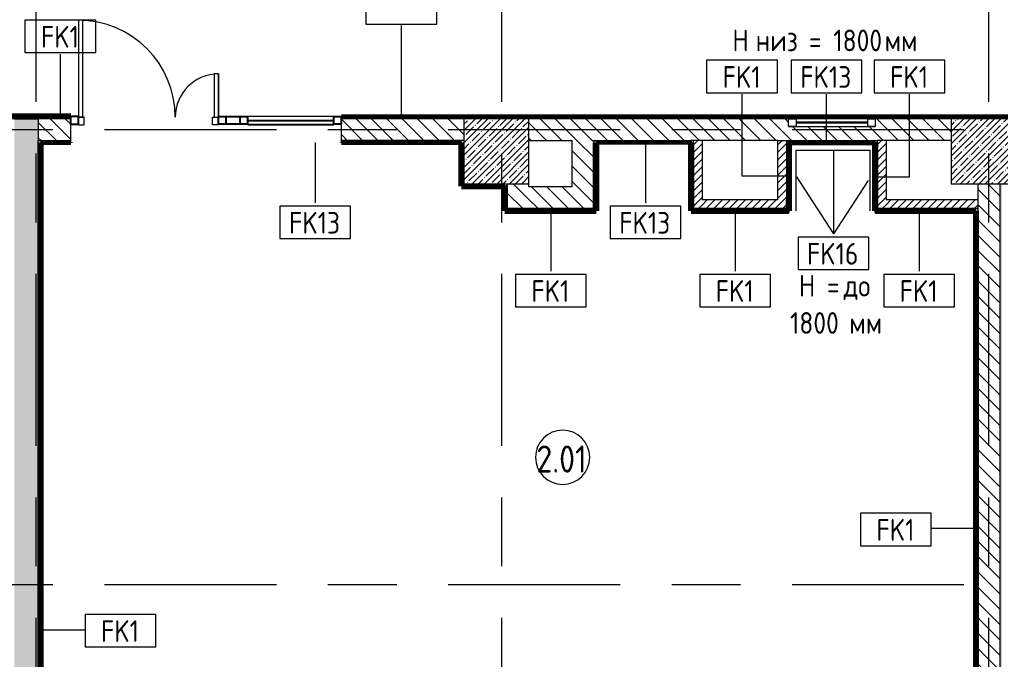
# Model space of a CAD drawing. Header units: millimetres. Extents: x -3245 to 186632, y -8553 to 29000.
# Drawn here: x 3557 to 12615, y 2908 to 8816 of the extents above; entities that cross this region are included whole.
import ezdxf

# ---------------------------------------------------------------- set-up
doc = ezdxf.new("R2010")
doc.units = ezdxf.units.MM
doc.linetypes.add('Осевая', pattern=[3175, 635, -476.25, 1587.5, -476.25])
for name, color, linetype, lineweight in [('A-AREA-IDEN', 7, 'Continuous', 9), ('A-DETL-2', 7, 'Continuous', 13), ('A-DETL-GENF', 7, 'Continuous', 9), ('A-DOOR', 7, 'Continuous', 9), ('A-GLAZ', 7, 'Continuous', 9), ('A-GLAZ-1', 7, 'Continuous', 13), ('A-GLAZ-CURT', 7, 'Continuous', 9), ('A-GLAZ-CURT-1', 7, 'Continuous', 25), ('A-GLAZ-CWMG', 7, 'Continuous', 9), ('A-GLAZ-CWMG-1', 7, 'Continuous', 25), ('A-WALL', 7, 'Continuous', 9), ('A-WALL-IDEN', 7, 'Continuous', 9), ('I-WALL', 7, 'Continuous', 9), ('S-COLS', 7, 'Continuous', 9), ('Оси-2', 7, 'Осевая', 9)]:
    doc.layers.add(name, color=color, linetype=linetype, lineweight=lineweight)
for name, color, linetype, lineweight, true_color in [('A-WALL-2', 5, 'Continuous', 9, 0x0000ff), ('A-WALL-4', 7, 'Continuous', 9, 0xff80c0), ('G-ANNO-TEXT-1', 7, 'Continuous', 9, 0x3c3c3c), ('I-WALL-10', 7, 'Continuous', 80, 0xff80c0), ('I-WALL-11', 7, 'Continuous', 53, 0xff80c0), ('I-WALL-26', 1, 'Continuous', 53, 0xff0000), ('I-WALL-4', 1, 'Continuous', 9, 0xff0000), ('I-WALL-5', 7, 'Continuous', 9, 0xc0c0c0), ('I-WALL-9', 5, 'Continuous', 53, 0x0000ff)]:
    doc.layers.add(name, color=color, linetype=linetype, lineweight=lineweight, true_color=true_color)
doc.styles.add('GOST Common', font='GOST_Common.ttf', dxfattribs={"width": 0.9, "height": 200})
doc.styles.add('GOST Common_1', font='GOST_Common.ttf', dxfattribs={"width": 0.9, "height": 250})
pattern_1 = [(135, (0, 0), (-70.7107, -70.7107), [])]
pattern_2 = [(45, (0, 0), (-35.35534, 35.35534), [])]
pattern_3 = [(0, (0, 0), (121.92, 30.48), [10.058, -81.382, 10.058, -81.382, -487.68]), (0, (0, 0), (121.92, 30.48), [-182.88, 10.058, -172.822, 10.058, -81.382, -213.36]), (0, (0, 0), (121.92, 30.48), [-457.2, 10.058, -50.902, 10.058, -142.342]), (120, (45.72, 15.24), (-87.356454, 90.345817), [10.058, -81.382, 10.058, -81.382, -487.68]), (120, (45.72, 15.24), (-87.356454, 90.345817), [-182.88, 10.058, -172.822, 10.058, -81.382, -213.36]), (120, (45.72, 15.24), (-87.356454, 90.345817), [-457.2, 10.058, -50.902, 10.058, -142.342]), (240, (60.96, 76.2), (-34.563546, -120.825817), [10.058, -81.382, 10.058, -81.382, -487.68]), (240, (60.96, 76.2), (-34.563546, -120.825817), [-182.88, 10.058, -172.822, 10.058, -81.382, -213.36]), (240, (60.96, 76.2), (-34.563546, -120.825817), [-457.2, 10.058, -50.902, 10.058, -142.342])]

# ---------------------------------------------------------------- blocks, each defined once
blk = doc.blocks.new('BSC_Колонна _Прямоугольная - 600х600-V63-План отделки стен 2 этажа в осях 1-12')
at = {"layer": 'S-COLS'}
h = blk.add_hatch(dxfattribs=at)
h.set_pattern_fill('FP_71', color=256, style=0, pattern_type=2)
h.set_pattern_definition([(45, (-7960, -7600), (-57.0246, 57.0246), []), (45, (-7902.975, -7600), (-57.0246, 57.0246), [100.806, -20.161, 3.353, -16.808])])
h.paths.add_polyline_path([(-300, -300), (300, -300), (300, 300), (-300, 300)])
for p, q in [((300, 300), (-300, 300)), ((-300, 300), (-300, -300)), ((300, -300), (300, 300)), ((-300, -300), (300, -300))]:
    blk.add_line(p, q, dxfattribs=at)
blk = doc.blocks.new('BSC_Колонна _Прямоугольная - 600х600-20441433-План отделки стен 2 этажа в осях 1-12')
at = {"layer": 'S-COLS'}
h = blk.add_hatch(dxfattribs=at)
h.set_pattern_fill('FP_76', color=256, style=0, pattern_type=2)
h.set_pattern_definition([(45, (-12460, -7600), (-57.02463, 57.02463), []), (45, (-12402.975, -7600), (-57.02463, 57.02463), [100.806, -20.161, 3.353, -16.808])])
h.paths.add_polyline_path([(-300, -300), (300, -300), (300, 300), (-300, 300)])
for p, q in [((300, 300), (-300, 300)), ((-300, 300), (-300, -300)), ((300, -300), (300, 300)), ((-300, -300), (300, -300))]:
    blk.add_line(p, q, dxfattribs=at)
blk = doc.blocks.new('120_Окно_СКБ_1Ст - 120_Окно_СКБ_1Ст 400х800 EI30-24230873-План отделки стен 2 этажа в осях 1-12')
at = {"layer": 'A-GLAZ'}
for p, q in [((400, 100), (-400, 100)), ((-400, 30), (400, 30)), ((330, 70), (-330, 70)), ((330, 60), (-330, 60))]:
    blk.add_line(p, q, dxfattribs=at)
at = {"layer": 'A-GLAZ-1'}
for p, q in [((-400, 30), (-400, 100)), ((-400, 100), (-330, 100)), ((-330, 100), (-330, 30)), ((330, 30), (330, 100)), ((330, 100), (400, 100)), ((400, 100), (400, 30)), ((-330, 30), (-400, 30)), ((400, 30), (330, 30))]:
    blk.add_line(p, q, dxfattribs=at)
blk = doc.blocks.new('Прямоугольный импост - 50 x 70 мм-31700031-План отделки стен 2 этажа в осях 1-12')
at = {"layer": 'A-GLAZ-CWMG-1'}
for p, q in [((0, 35), (-70, 35)), ((-70, 35), (-70, -35)), ((0, 35), (0, -35)), ((-70, -35), (0, -35))]:
    blk.add_line(p, q, dxfattribs=at)
blk = doc.blocks.new('Дверь_Витражная_остекление_ - ДВН_ДАО_Главный вход_1200 в свету-31742133-План отделки стен 2 этажа в осях 1-12')
at = {"layer": 'A-DETL-GENF'}
for p, q in [((-607.5, 925), (-647.5, 925)), ((-647.5, 925), (-647.5, 35)), ((-607.5, 30), (-607.5, 925)), ((647.5, 430), (607.5, 430)), ((607.5, 430), (607.5, 30)), ((647.5, 35), (647.5, 430)), ((-647.5, 30), (-607.5, 30)), ((-592.5, 30), (-647.5, 30)), ((-592.5, -40), (-592.5, 30)), ((592.5, -40), (592.5, 30)), ((592.5, 30), (647.5, 30)), ((607.5, 30), (647.5, 30)), ((-647.5, -35), (-647.5, -40)), ((-647.5, -40), (-592.5, -40)), ((647.5, -40), (592.5, -40)), ((647.5, -35), (647.5, -40))]:
    blk.add_line(p, q, dxfattribs=at)
at = {"layer": 'A-DOOR'}
for p, q in [((-647.5, 925), (-647.5, 35)), ((647.5, 430), (647.5, 35))]:
    blk.add_line(p, q, dxfattribs=at)
for centre, radius, start, end in [((-647.5, 30), 895, 360, 90), ((647.5, 30), 400, 90, 180)]:
    blk.add_arc(centre, radius, start, end, dxfattribs=at)
blk = doc.blocks.new('Системная панель - Стемалит - 40мм-32257327-План отделки стен 2 этажа в осях 1-12')
at = {"layer": 'A-GLAZ-CURT-1'}
for p, q in [((-65, 35), (65, 35)), ((-65, -35), (-65, 35)), ((65, -35), (65, 35)), ((65, -35), (-65, -35))]:
    blk.add_line(p, q, dxfattribs=at)
blk = doc.blocks.new('Прямоугольный импост - 50 x 70 мм-31687886-План отделки стен 2 этажа в осях 1-12')
at = {"layer": 'A-GLAZ-CWMG-1'}
for p, q in [((35, 35), (-35, 35)), ((-35, 35), (-35, -35)), ((35, 35), (35, -35)), ((-35, -35), (35, -35))]:
    blk.add_line(p, q, dxfattribs=at)
blk = doc.blocks.new('Прямоугольный импост - 50 x 70 мм-31701779-План отделки стен 2 этажа в осях 1-12')
at = {"layer": 'A-GLAZ-CWMG-1'}
for p, q in [((0, 35), (-70, 35)), ((-70, 35), (-70, -35)), ((0, 35), (0, -35)), ((-70, -35), (0, -35))]:
    blk.add_line(p, q, dxfattribs=at)
blk = doc.blocks.new('Системная панель - Стекло - 40мм-32257331-План отделки стен 2 этажа в осях 1-12')
at = {"layer": 'A-GLAZ-CURT'}
h = blk.add_hatch(dxfattribs=at)
h.set_pattern_fill('FP_98', color=256, style=0, pattern_type=2)
h.set_pattern_definition([(45, (-6162.5, -7785), (-282.843, 282.843), [200, -600]), (45, (-6362.5, -7885), (-282.843, 282.843), [600, -200]), (45, (-5962.5, -7985), (-282.843, 282.843), [200, -600])])
h.paths.add_polyline_path([(397.5, -40), (397.5, 0), (-397.5, 0), (-397.5, -40)])
at = {"layer": 'A-GLAZ-CURT-1'}
for p, q in [((-397.5, 0), (397.5, 0)), ((-397.5, -40), (-397.5, 0)), ((397.5, -40), (397.5, 0)), ((397.5, -40), (-397.5, -40))]:
    blk.add_line(p, q, dxfattribs=at)
blk = doc.blocks.new('Прямоугольный импост - 50 x 70 мм-31702100-План отделки стен 2 этажа в осях 1-12')
at = {"layer": 'A-GLAZ-CWMG-1'}
for p, q in [((35, 35), (-35, 35)), ((-35, 35), (-35, -35)), ((35, 35), (35, -35)), ((-35, -35), (35, -35))]:
    blk.add_line(p, q, dxfattribs=at)
blk = doc.blocks.new('Прямоугольный импост - 50 x 70 мм-31720914-План отделки стен 2 этажа в осях 1-12')
at = {"layer": 'A-GLAZ-CWMG'}
blk.add_line((6460, 7920), (5665, 7920), dxfattribs=at)
blk = doc.blocks.new('М_стена_0001 - Типоразмер_без рамки-25382661-План отделки стен 2 этажа в осях 1-12')
at = {"layer": 'A-WALL-IDEN'}
for p, q in [((3.258, 1.523), (-3.273, 1.523)), ((-3.273, 1.523), (-3.273, -1.477)), ((3.258, -1.477), (3.258, 1.523)), ((-3.273, -1.477), (3.258, -1.477))]:
    blk.add_line(p, q, dxfattribs=at)
blk = doc.blocks.new('Марка_Помещения - Номер-25198446-План отделки стен 2 этажа в осях 1-12')
at = {"layer": 'A-AREA-IDEN'}
for start, end in [(360, 180), (180, 360)]:
    blk.add_arc((0, 0), 2.5, start, end, dxfattribs=at)

msp = doc.modelspace()

# ---------------------------------------------------------------- hatches: boundary and pattern name
at = {"layer": 'I-WALL'}
h = msp.add_hatch(dxfattribs=at)
h.set_pattern_fill('FP_89', color=256, style=0, pattern_type=2)
h.set_pattern_definition(pattern_3)
h.paths.add_polyline_path([(18560, 7900), (20010, 7900), (20010, 7920), (14999.9, 7920), (14999.9, 7900), (17628.9, 7900)])
h.paths.add_polyline_path([(13559.9, 7900), (13559.9, 7920), (6530, 7920), (6530, 7900), (12760, 7900)])
h.paths.add_polyline_path([(3510, 7900), (4030, 7900), (4030, 7920), (3310, 7920), (3310, 7908), (3340, 7908), (3340, 7900)])
h.paths.add_polyline_path([(1830, 7900), (1830, 7908), (1860, 7908), (1860, 7920), (1270, 7920), (1270, 7900), (1525.8, 7900)])
h = msp.add_hatch(dxfattribs=at)
h.set_pattern_fill('FP_17', color=256, style=0, pattern_type=2)
h.set_pattern_definition([(45, (0, 0), (-57.0246, 57.0246), []), (45, (57.025, 0), (-57.0246, 57.0246), [100.806, -20.161, 3.353, -16.808])])
h.paths.add_polyline_path([(3530, -100), (3730, -100), (3730, 7900), (3510, 7900), (3510, -100)])
h = msp.add_hatch(dxfattribs=at)
h.set_pattern_fill('FP_13', color=256, style=0, pattern_type=2)
h.set_pattern_definition(pattern_1)
h.paths.add_polyline_path([(7660, 7700), (7660, 7900), (6530, 7900), (6530, 7700), (7640, 7700)])
h.paths.add_polyline_path([(8260, 7700), (12160, 7700), (12160, 7900), (11460, 7900), (11460, 7830), (10660, 7830), (10660, 7900), (8260, 7900), (8260, 7737.6)])
h.paths.add_polyline_path([(16660, 7700), (16660, 7900), (14999.9, 7900), (14999.9, 7700), (16160, 7700)])
h.paths.add_polyline_path([(4030, 7700), (4030, 7900), (3730, 7900), (3730, 7700)])
h.paths.add_polyline_path([(13559.9, 7700), (13559.9, 7900), (12760, 7900), (12760, 7700), (12780, 7700)])
h = msp.add_hatch(dxfattribs=at)
h.set_pattern_fill('FP_89', color=256, style=0, pattern_type=2)
h.set_pattern_definition(pattern_3)
h.paths.add_polyline_path([(4030, 7680), (4030, 7700), (3730, 7700), (3730, 7680), (3750, 7680)])
h.paths.add_polyline_path([(7640, 7680), (7640, 7700), (6530, 7700), (6530, 7680), (7639, 7680)])
h = msp.add_hatch(dxfattribs=at)
h.set_pattern_fill('FP_89', color=256, style=0, pattern_type=2)
h.set_pattern_definition(pattern_3)
h.paths.add_polyline_path([(7660, 7300), (7660, 7700), (7640, 7700), (7640, 7300)])
h = msp.add_hatch(dxfattribs=at)
h.set_pattern_fill('FP_13', color=256, style=0, pattern_type=2)
h.set_pattern_definition(pattern_1)
h.paths.add_polyline_path([(8660, 7070), (8860, 7070), (8860, 7700), (8660, 7700), (8660, 7270)])
h = msp.add_hatch(dxfattribs=at)
h.set_pattern_fill('FP_89', color=256, style=0, pattern_type=2)
h.set_pattern_definition(pattern_3)
h.paths.add_polyline_path([(8860, 7680), (9760, 7680), (9760, 7700), (8860, 7700)])
h = msp.add_hatch(dxfattribs=at)
h.set_pattern_fill('FP_89', color=256, style=0, pattern_type=2)
h.set_pattern_definition(pattern_3)
h.paths.add_polyline_path([(9760, 7070), (9780, 7070), (9780, 7700), (9760, 7700), (9760, 7679)])
h = msp.add_hatch(dxfattribs=at)
h.set_pattern_fill('FP_41', color=256, style=0, pattern_type=2)
h.set_pattern_definition(pattern_2)
h.paths.add_polyline_path([(9860, 7070), (9860, 7700), (9780, 7700), (9780, 7070)])
h = msp.add_hatch(dxfattribs=at)
h.set_pattern_fill('FP_41', color=256, style=0, pattern_type=2)
h.set_pattern_definition(pattern_2)
h.paths.add_polyline_path([(10640, 7150), (10640, 7700), (10560, 7700), (10560, 7150)])
h = msp.add_hatch(dxfattribs=at)
h.set_pattern_fill('FP_89', color=256, style=0, pattern_type=2)
h.set_pattern_definition(pattern_3)
h.paths.add_polyline_path([(10640, 7680), (11460, 7680), (11460, 7700), (10640, 7700)])
h = msp.add_hatch(dxfattribs=at)
h.set_pattern_fill('FP_89', color=256, style=0, pattern_type=2)
h.set_pattern_definition(pattern_3)
h.paths.add_polyline_path([(11480, 7070), (11480, 7700), (11460, 7700), (11460, 7070)])
h = msp.add_hatch(dxfattribs=at)
h.set_pattern_fill('FP_41', color=256, style=0, pattern_type=2)
h.set_pattern_definition(pattern_2)
h.paths.add_polyline_path([(11560, 7070), (11560, 7700), (11480, 7700), (11480, 7070)])
h = msp.add_hatch(dxfattribs=at)
h.set_pattern_fill('FP_89', color=256, style=0, pattern_type=2)
h.set_pattern_definition(pattern_3)
h.paths.add_polyline_path([(3750, 140), (3750, 7680), (3730, 7680), (3730, 140)])
h = msp.add_hatch(dxfattribs=at)
h.set_pattern_fill('FP_89', color=256, style=0, pattern_type=2)
h.set_pattern_definition(pattern_3)
h.paths.add_polyline_path([(8880, 7070), (8880, 7680), (8860, 7680), (8860, 7070)])
h = msp.add_hatch(dxfattribs=at)
h.set_pattern_fill('FP_89', color=256, style=0, pattern_type=2)
h.set_pattern_definition(pattern_3)
h.paths.add_polyline_path([(10640, 7050), (10660, 7050), (10660, 7680), (10640, 7680), (10640, 7070)])
h = msp.add_hatch(dxfattribs=at)
h.set_pattern_fill('FP_89', color=256, style=0, pattern_type=2)
h.set_pattern_definition(pattern_3)
h.paths.add_polyline_path([(7660, 7280), (8040, 7280), (8040, 7300), (7640, 7300), (7640, 7280)])
h = msp.add_hatch(dxfattribs=at)
h.set_pattern_fill('FP_89', color=256, style=0, pattern_type=2)
h.set_pattern_definition(pattern_3)
h.paths.add_polyline_path([(8040, 7070), (8060, 7070), (8060, 7300), (8040, 7300), (8040, 7279)])
h = msp.add_hatch(dxfattribs=at)
h.set_pattern_fill('FP_13', color=256, style=0, pattern_type=2)
h.set_pattern_definition(pattern_1)
h.paths.add_polyline_path([(8060, 7070), (8260, 7070), (8260, 7300), (8060, 7300)])
h = msp.add_hatch(dxfattribs=at)
h.set_pattern_fill('FP_13', color=256, style=0, pattern_type=2)
h.set_pattern_definition(pattern_1)
h.paths.add_polyline_path([(8260, 7070), (8660, 7070), (8660, 7270), (8260, 7270)])
h = msp.add_hatch(dxfattribs=at)
h.set_pattern_fill('FP_13', color=256, style=0, pattern_type=2)
h.set_pattern_definition(pattern_1)
h.paths.add_polyline_path([(12410, 500), (12610, 500), (12610, 7300), (12410, 7300), (12410, 1243.3)])
h = msp.add_hatch(dxfattribs=at)
h.set_pattern_fill('FP_89', color=256, style=0, pattern_type=2)
h.set_pattern_definition(pattern_3)
h.paths.add_polyline_path([(12610, 500), (12630, 500), (12630, 7300), (12610, 7300), (12610, 1243.3)])
h = msp.add_hatch(dxfattribs=at)
h.set_pattern_fill('FP_89', color=256, style=0, pattern_type=2)
h.set_pattern_definition(pattern_3)
h.paths.add_polyline_path([(8880, 7050), (8880, 7070), (8040, 7070), (8040, 7050)])
h = msp.add_hatch(dxfattribs=at)
h.set_pattern_fill('FP_89', color=256, style=0, pattern_type=2)
h.set_pattern_definition(pattern_3)
h.paths.add_polyline_path([(9760, 7050), (10640, 7050), (10640, 7070), (9760, 7070)])
h = msp.add_hatch(dxfattribs=at)
h.set_pattern_fill('FP_41', color=256, style=0, pattern_type=2)
h.set_pattern_definition(pattern_2)
h.paths.add_polyline_path([(10640, 7070), (10640, 7150), (9860, 7150), (9860, 7070)])
h = msp.add_hatch(dxfattribs=at)
h.set_pattern_fill('FP_89', color=256, style=0, pattern_type=2)
h.set_pattern_definition(pattern_3)
h.paths.add_polyline_path([(12389, 7050), (12390, 7050), (12390, 7070), (11460, 7070), (11460, 7050), (12261.2, 7050)])
h = msp.add_hatch(dxfattribs=at)
h.set_pattern_fill('FP_41', color=256, style=0, pattern_type=2)
h.set_pattern_definition(pattern_2)
h.paths.add_polyline_path([(12410, 7070), (12410, 7150), (11560, 7150), (11560, 7070), (12390, 7070)])
h = msp.add_hatch(dxfattribs=at)
h.set_pattern_fill('FP_89', color=256, style=0, pattern_type=2)
h.set_pattern_definition(pattern_3)
h.paths.add_polyline_path([(12410, 500), (12410, 7070), (12390, 7070), (12390, 500)])
at = {"layer": 'I-WALL-4'}
for points in [[(11452, 7672), (11452, 7680), (10660, 7679), (10660, 7672), (10919.3, 7672)], [(10668, 7050), (10668, 7672), (10660, 7672), (10660, 7050)], [(11459, 7050), (11460, 7050), (11459, 7680), (11452, 7680), (11452, 7050)]]:
    msp.add_hatch(color=256, dxfattribs=at).paths.add_polyline_path(points)

# ---------------------------------------------------------------- linework, layer by layer
at = {"layer": 'A-DETL-2'}
for p, q in [((10729, 7049), (10729, 7609)), ((10729, 7609), (11409, 7609)), ((11409, 7609), (11409, 7049))]:
    msp.add_line(p, q, dxfattribs=at)
at = {"layer": 'A-WALL'}
for p, q in [((4030, 7900), (3730, 7900)), ((3730, 7900), (3730, 7700)), ((7660, 7900), (6530, 7900)), ((10660, 7900), (8260, 7900)), ((12160, 7900), (11460, 7900)), ((3730, 7700), (4030, 7700)), ((7660, 7700), (6530, 7700)), ((8860, 7700), (9760, 7700)), ((8860, 7700), (8860, 7070)), ((9780, 7700), (9760, 7700)), ((10560, 7700), (11480, 7700)), ((10640, 7700), (10640, 7150)), ((7640, 7300), (7640, 7680)), ((10660, 7680), (10660, 7679)), ((11459, 7680), (11460, 7680)), ((7640, 7280), (8040, 7280)), ((8040, 7280), (8040, 7070)), ((12410, 7070), (11560, 7070)), ((12410, 500), (12410, 7150)), ((12389, 7050), (12390, 7050))]:
    msp.add_line(p, q, dxfattribs=at)
at = {"layer": 'A-WALL-2'}
for p, q in [((3750, 7680), (3750, 7679)), ((8880, 7680), (9759, 7680)), ((8880, 7680), (8880, 7679)), ((9760, 7680), (9760, 7679)), ((11459, 7680), (10660, 7680)), ((11459, 7679), (11459, 7680))]:
    msp.add_line(p, q, dxfattribs=at)
at = {"layer": 'A-WALL-4'}
for p, q in [((3750, 7679), (3751, 7679)), ((7640, 7680), (7639, 7680)), ((10660, 7050), (10660, 7679)), ((10660, 7679), (10661, 7679)), ((12389, 7050), (11460, 7050)), ((12390, 521), (12390, 7050))]:
    msp.add_line(p, q, dxfattribs=at)
at = {"layer": 'A-WALL-IDEN'}
for p, q in [((7082.9, 7929.6), (7082.9, 8760.5)), ((3933.4, 7920.5), (3933.4, 8497.2)), ((10229.2, 7371.4), (10229.2, 8126.2)), ((11008.7, 7663.5), (11008.7, 8126.2)), ((11776.5, 7364.2), (11776.5, 8126.2)), ((6287.5, 7679.5), (6287.5, 7123.7)), ((9336.9, 7679.5), (9336.9, 7123.7)), ((11073.3, 7607.5), (11073.3, 6837.7)), ((10635.9, 7371.4), (10229.2, 7371.4)), ((10732.5, 7364.2), (11073.3, 6837.7)), ((11467.6, 7364.2), (11776.5, 7364.2)), ((11394.6, 7329.7), (11073.3, 6837.7)), ((8463.1, 7049.5), (8463.1, 6493.7)), ((10165.6, 7049.5), (10165.6, 6493.7)), ((11864, 7049.5), (11864, 6493.7)), ((12389.5, 4116.2), (11977, 4116.2)), ((3750.5, 3181.3), (4161.4, 3181.3))]:
    msp.add_line(p, q, dxfattribs=at)
at = {"layer": 'I-WALL-10'}
for p, q in [((4030, 7921), (3285, 7921)), ((4030, 7920), (3310, 7920)), ((4030, 7921), (4030, 7920)), ((3750, 140), (3750, 7679)), ((3751, 7679), (3751, 140)), ((7639, 7279), (7639, 7680)), ((8880, 7050), (8880, 7679)), ((8880, 7679), (8881, 7679)), ((8881, 7679), (8881, 7049)), ((9759, 7049), (9759, 7680)), ((9760, 7680), (9760, 7050)), ((10661, 7679), (10661, 7049)), ((11459, 7049), (11459, 7679)), ((11460, 7680), (11460, 7050)), ((7639, 7279), (8040, 7279)), ((7640, 7300), (7640, 7280)), ((8039, 7280), (8039, 7049)), ((8040, 7050), (8040, 7070)), ((8039, 7049), (8881, 7049)), ((8880, 7050), (8040, 7050)), ((9759, 7049), (10661, 7049)), ((10660, 7050), (9760, 7050)), ((11459, 7049), (12389, 7049)), ((12389, 7049), (12389, 521))]:
    msp.add_line(p, q, dxfattribs=at)
at = {"layer": 'I-WALL-11'}
for p, q in [((10668, 7049), (10661, 7049)), ((11459, 7049), (11452, 7049))]:
    msp.add_line(p, q, dxfattribs=at)
at = {"layer": 'I-WALL-26'}
for p, q in [((10668, 7672), (10668, 7049)), ((11452, 7672), (10668, 7672)), ((11452, 7049), (11452, 7672)), ((11459, 7050), (11460, 7050))]:
    msp.add_line(p, q, dxfattribs=at)
at = {"layer": 'I-WALL-5'}
for p, q in [((3510, 7900), (3730, 7900)), ((4030, 7680), (4030, 7920)), ((6530, 7680), (6530, 7920)), ((3730, -100), (3730, 7700)), ((8260, 7700), (8660, 7700)), ((8660, 7270), (8660, 7700)), ((9760, 7680), (9760, 7700)), ((9760, 7700), (9760, 7680)), ((10560, 7700), (9780, 7700)), ((9780, 7070), (9780, 7700)), ((9860, 7700), (9860, 7150)), ((10560, 7150), (10560, 7700)), ((12160, 7700), (11480, 7700)), ((11480, 7070), (11480, 7700)), ((11560, 7700), (11560, 7150)), ((9760, 7070), (9760, 7679)), ((8060, 7300), (8060, 7070)), ((8260, 7270), (8260, 7300)), ((8660, 7270), (8260, 7270)), ((12410, 7150), (12410, 7300)), ((12610, 7300), (12610, 500)), ((8060, 7070), (8860, 7070)), ((9780, 7070), (10640, 7070)), ((10560, 7150), (9860, 7150)), ((10640, 7070), (10640, 7150)), ((11560, 7070), (11480, 7070)), ((12410, 7150), (11560, 7150))]:
    msp.add_line(p, q, dxfattribs=at)
at = {"layer": 'I-WALL-9'}
for p, q in [((13559.9, 7921), (6530, 7921)), ((6530, 7920), (6530, 7921)), ((6530, 7920), (13559.9, 7920)), ((4030, 7680), (3750, 7680)), ((3751, 7679), (4030, 7679)), ((4030, 7680), (4030, 7679)), ((7639, 7680), (6530, 7680)), ((6530, 7680), (6530, 7679)), ((6530, 7679), (7639, 7679)), ((9760, 7679), (8881, 7679)), ((9759, 7680), (9760, 7680)), ((11459, 7679), (10661, 7679))]:
    msp.add_line(p, q, dxfattribs=at)
at = {"layer": 'Оси-2'}
for p, q in [((3710, 593.7), (3710, 24898.1)), ((8010, 593.7), (8010, 24898.1)), ((12510, 593.7), (12510, 24898.1)), ((55, 7800), (35770, 7800)), ((55, 3600), (35770, 3600))]:
    msp.add_line(p, q, dxfattribs=at)

# ---------------------------------------------------------------- block references
at = {"layer": 'A-AREA-IDEN', "xscale": 99.99999999999993, "yscale": 99.99999999999993, "zscale": 99.99999999999993}
msp.add_blockref('Марка_Помещения - Номер-25198446-План отделки стен 2 этажа в осях 1-12', (8572.2, 4774.2), dxfattribs=at)
at = {"layer": 'A-DOOR'}
msp.add_blockref('Дверь_Витражная_остекление_ - ДВН_ДАО_Главный вход_1200 в свету-31742133-План отделки стен 2 этажа в осях 1-12', (4747.5, 7885), dxfattribs=at)
at = {"layer": 'A-GLAZ'}
msp.add_blockref('120_Окно_СКБ_1Ст - 120_Окно_СКБ_1Ст 400х800 EI30-24230873-План отделки стен 2 этажа в осях 1-12', (11060, 7800), dxfattribs=at)
at = {"layer": 'A-GLAZ-CURT-1'}
for name, p in [('Системная панель - Стемалит - 40мм-32257327-План отделки стен 2 этажа в осях 1-12', (5530, 7885)), ('Системная панель - Стекло - 40мм-32257331-План отделки стен 2 этажа в осях 1-12', (6062.5, 7885))]:
    msp.add_blockref(name, p, dxfattribs=at)
at = {"layer": 'A-GLAZ-CWMG', "rotation": 180}
msp.add_blockref('Прямоугольный импост - 50 x 70 мм-31701779-План отделки стен 2 этажа в осях 1-12', (4030, 7885), dxfattribs=at)
at = {"layer": 'A-GLAZ-CWMG'}
msp.add_blockref('Прямоугольный импост - 50 x 70 мм-31720914-План отделки стен 2 этажа в осях 1-12', (0, 0), dxfattribs=at)
at = {"layer": 'A-GLAZ-CWMG-1', "extrusion": (0, 0, -1), "rotation": 180}
for name, p in [('Прямоугольный импост - 50 x 70 мм-31687886-План отделки стен 2 этажа в осях 1-12', (-5430, 7885)), ('Прямоугольный импост - 50 x 70 мм-31702100-План отделки стен 2 этажа в осях 1-12', (-5630, 7885)), ('Прямоугольный импост - 50 x 70 мм-31700031-План отделки стен 2 этажа в осях 1-12', (-6530, 7885))]:
    msp.add_blockref(name, p, dxfattribs=at)
at = {"layer": 'A-WALL-IDEN', "xscale": 99.99999999999993, "yscale": 99.99999999999993, "zscale": 99.99999999999993}
for p in [(7083.6, 8922.1), (3934.2, 8658.8), (10230, 8287.7), (11009.5, 8287.7), (11777.3, 8287.7), (6288.3, 6941.2), (9337.7, 6941.2), (11074.1, 6655.2), (8463.8, 6311.2), (10166.3, 6311.2), (11864.8, 6311.2), (11651.2, 4105.7), (4488.8, 3170.8)]:
    msp.add_blockref('М_стена_0001 - Типоразмер_без рамки-25382661-План отделки стен 2 этажа в осях 1-12', p, dxfattribs=at)
at = {"layer": 'S-COLS'}
for name, p in [('BSC_Колонна _Прямоугольная - 600х600-V63-План отделки стен 2 этажа в осях 1-12', (7960, 7600)), ('BSC_Колонна _Прямоугольная - 600х600-20441433-План отделки стен 2 этажа в осях 1-12', (12460, 7600))]:
    msp.add_blockref(name, p, dxfattribs=at)

# ---------------------------------------------------------------- texts
at = {"layer": 'A-AREA-IDEN', "insert": (8330.3, 4882.8), "char_height": 250, "width": 606.076, "attachment_point": 1, "style": 'GOST Common_1'}
msp.add_mtext('2.01', dxfattribs=at)
at = {"layer": 'A-WALL-IDEN', "char_height": 200, "attachment_point": 1, "style": 'GOST Common'}
for s, insert, width in [('FK1', (3754, 8756.8), 447.342), ('FK1', (10049.8, 8385.7), 447.342), ('FK13', (10766.7, 8385.7), 598.861), ('FK1', (11597.1, 8385.7), 447.342), ('FK13', (6045.5, 7039.2), 598.861), ('FK13', (9094.9, 7039.2), 598.861), ('FK16', (10828.6, 6753.2), 606.076), ('FK1', (8283.6, 6409.2), 447.342), ('FK1', (9986.1, 6409.2), 447.342), ('FK1', (11684.5, 6409.2), 447.342), ('FK1', (11471, 4203.7), 447.342), ('FK1', (4308.5, 3268.8), 447.342)]:
    msp.add_mtext(s, dxfattribs=dict(at, insert=insert, width=width))
at = {"layer": 'G-ANNO-TEXT-1', "char_height": 200, "attachment_point": 1, "style": 'GOST Common'}
for s, insert, width in [('H ', (10141.7, 8723.4), 259.747), (' = 1800 ', (10737, 8723.4), 981.265), ('\\fGOST Common|b0|i0|c204|p34|;\\W.9; ', (11844.3, 8723.4), 79.367), ('низ', (10356, 8723.4), 461.772), ('мм', (11546.7, 8723.4), 360.759), ('H = ', (10756, 6458.4), 497.848), ('\\fGOST Common|b0|i0|c204|p34|;\\W.9; ', (11428.7, 6458.4), 79.367), ('до', (11166.8, 6458.4), 317.468), ('1800 ', (10672.7, 6114.5), 663.797), ('мм', (11220.4, 6114.5), 360.759)]:
    msp.add_mtext(s, dxfattribs=dict(at, insert=insert, width=width))

doc.saveas('drawing.dxf')
